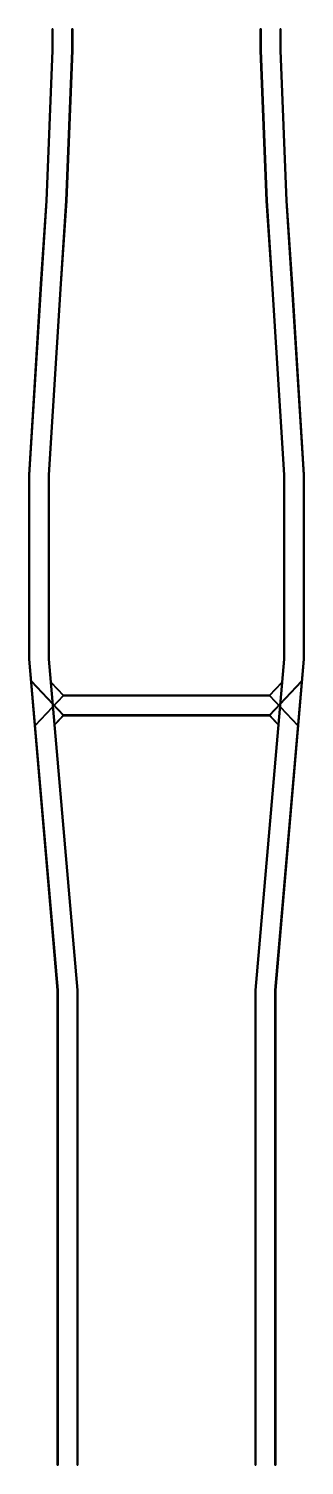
# Model space of a CAD drawing. Extents: x -3.5 to 3.5, y -8.8 to 27.5.
import ezdxf

# ---------------------------------------------------------------- set-up
doc = ezdxf.new("R2010")
doc.units = 0
doc.layers.add('RAILS', color=5, linetype='CONTINUOUS')

msp = doc.modelspace()

# ---------------------------------------------------------------- linework, layer by layer
at = {"layer": 'RAILS'}
for points in [[(-2.89, 27.46, 1.77), (-2.89, 27.46, 1.79), (-2.87, 27.46, 1.79), (-2.87, 27.46, 1.77)], [(-2.89, 27.46, 1.79), (-2.89, 26.91, 1.79), (-2.87, 26.91, 1.79), (-2.87, 27.46, 1.79)], [(-2.89, 26.91, 1.77), (-2.89, 26.91, 1.79), (-2.89, 27.46, 1.79), (-2.89, 27.46, 1.77)], [(-2.87, 27.46, 1.79), (-2.87, 26.91, 1.79), (-2.87, 26.91, 1.77), (-2.87, 27.46, 1.77)], [(-2.39, 27.46, 1.79), (-2.39, 26.91, 1.79), (-2.37, 26.91, 1.79), (-2.37, 27.46, 1.79)], [(-2.39, 27.46, 1.77), (-2.39, 27.46, 1.79), (-2.37, 27.46, 1.79), (-2.37, 27.46, 1.77)], [(-2.39, 26.91, 1.77), (-2.39, 26.91, 1.79), (-2.39, 27.46, 1.79), (-2.39, 27.46, 1.77)], [(-2.37, 27.46, 1.79), (-2.37, 26.91, 1.79), (-2.37, 26.91, 1.77), (-2.37, 27.46, 1.77)], [(2.37, 27.46, 1.79), (2.37, 26.91, 1.79), (2.39, 26.91, 1.79), (2.39, 27.46, 1.79)], [(2.37, 27.46, 1.77), (2.37, 26.91, 1.77), (2.37, 26.91, 1.79), (2.37, 27.46, 1.79)], [(2.39, 27.46, 1.79), (2.39, 27.46, 1.77), (2.37, 27.46, 1.77), (2.37, 27.46, 1.79)], [(2.39, 26.91, 1.79), (2.39, 26.91, 1.77), (2.39, 27.46, 1.77), (2.39, 27.46, 1.79)], [(2.87, 27.46, 1.77), (2.87, 26.91, 1.77), (2.87, 26.91, 1.79), (2.87, 27.46, 1.79)], [(2.89, 27.46, 1.79), (2.89, 27.46, 1.77), (2.87, 27.46, 1.77), (2.87, 27.46, 1.79)], [(2.87, 27.46, 1.79), (2.87, 26.91, 1.79), (2.89, 26.91, 1.79), (2.89, 27.46, 1.79)], [(2.89, 26.91, 1.79), (2.89, 26.91, 1.77), (2.89, 27.46, 1.77), (2.89, 27.46, 1.79)], [(-2.89, 26.91, 1.79), (-3.04, 23.11, 1.74), (-3.02, 23.11, 1.74), (-2.87, 26.91, 1.79)], [(-3.04, 23.11, 1.72), (-3.04, 23.11, 1.74), (-2.89, 26.91, 1.79), (-2.89, 26.91, 1.77)], [(-2.87, 26.91, 1.79), (-3.02, 23.11, 1.74), (-3.02, 23.11, 1.72), (-2.87, 26.91, 1.77)], [(-2.54, 23.11, 1.72), (-2.54, 23.11, 1.74), (-2.39, 26.91, 1.79), (-2.39, 26.91, 1.77)], [(-2.39, 26.91, 1.79), (-2.54, 23.11, 1.74), (-2.52, 23.11, 1.74), (-2.37, 26.91, 1.79)], [(-2.37, 26.91, 1.79), (-2.52, 23.11, 1.74), (-2.52, 23.11, 1.72), (-2.37, 26.91, 1.77)], [(2.37, 26.91, 1.79), (2.52, 23.11, 1.74), (2.54, 23.11, 1.74), (2.39, 26.91, 1.79)], [(2.37, 26.91, 1.77), (2.52, 23.11, 1.72), (2.52, 23.11, 1.74), (2.37, 26.91, 1.79)], [(2.54, 23.11, 1.74), (2.54, 23.11, 1.72), (2.39, 26.91, 1.77), (2.39, 26.91, 1.79)], [(2.87, 26.91, 1.79), (3.02, 23.11, 1.74), (3.04, 23.11, 1.74), (2.89, 26.91, 1.79)], [(2.87, 26.91, 1.77), (3.02, 23.11, 1.72), (3.02, 23.11, 1.74), (2.87, 26.91, 1.79)], [(3.04, 23.11, 1.74), (3.04, 23.11, 1.72), (2.89, 26.91, 1.77), (2.89, 26.91, 1.79)], [(-3.04, 23.11, 1.74), (-3.18, 21.02, 1.71), (-3.16, 21.02, 1.71), (-3.02, 23.11, 1.74)], [(-3.18, 21.02, 1.69), (-3.18, 21.02, 1.71), (-3.04, 23.11, 1.74), (-3.04, 23.11, 1.72)], [(-3.02, 23.11, 1.74), (-3.16, 21.02, 1.71), (-3.16, 21.02, 1.69), (-3.02, 23.11, 1.72)], [(-2.68, 21.02, 1.69), (-2.68, 21.02, 1.71), (-2.54, 23.11, 1.74), (-2.54, 23.11, 1.72)], [(-2.54, 23.11, 1.74), (-2.68, 21.02, 1.71), (-2.66, 21.02, 1.71), (-2.52, 23.11, 1.74)], [(-2.52, 23.11, 1.74), (-2.66, 21.02, 1.71), (-2.66, 21.02, 1.69), (-2.52, 23.11, 1.72)], [(2.52, 23.11, 1.74), (2.66, 21.02, 1.71), (2.68, 21.02, 1.71), (2.54, 23.11, 1.74)], [(2.52, 23.11, 1.72), (2.66, 21.02, 1.69), (2.66, 21.02, 1.71), (2.52, 23.11, 1.74)], [(2.68, 21.02, 1.71), (2.68, 21.02, 1.69), (2.54, 23.11, 1.72), (2.54, 23.11, 1.74)], [(3.02, 23.11, 1.72), (3.16, 21.02, 1.69), (3.16, 21.02, 1.71), (3.02, 23.11, 1.74)], [(3.02, 23.11, 1.74), (3.16, 21.02, 1.71), (3.18, 21.02, 1.71), (3.04, 23.11, 1.74)], [(3.18, 21.02, 1.71), (3.18, 21.02, 1.69), (3.04, 23.11, 1.72), (3.04, 23.11, 1.74)], [(-3.18, 21.02, 1.71), (-3.48, 16.19, 1.71), (-3.46, 16.19, 1.71), (-3.16, 21.02, 1.71)], [(-3.48, 16.19, 1.69), (-3.48, 16.19, 1.71), (-3.18, 21.02, 1.71), (-3.18, 21.02, 1.69)], [(-3.16, 21.02, 1.71), (-3.46, 16.19, 1.71), (-3.46, 16.19, 1.69), (-3.16, 21.02, 1.69)], [(-2.68, 21.02, 1.71), (-2.98, 16.19, 1.71), (-2.96, 16.19, 1.71), (-2.66, 21.02, 1.71)], [(-2.98, 16.19, 1.69), (-2.98, 16.19, 1.71), (-2.68, 21.02, 1.71), (-2.68, 21.02, 1.69)], [(-2.66, 21.02, 1.71), (-2.96, 16.19, 1.71), (-2.96, 16.19, 1.69), (-2.66, 21.02, 1.69)], [(2.66, 21.02, 1.71), (2.96, 16.19, 1.71), (2.98, 16.19, 1.71), (2.68, 21.02, 1.71)], [(2.66, 21.02, 1.69), (2.96, 16.19, 1.69), (2.96, 16.19, 1.71), (2.66, 21.02, 1.71)], [(2.98, 16.19, 1.71), (2.98, 16.19, 1.69), (2.68, 21.02, 1.69), (2.68, 21.02, 1.71)], [(3.16, 21.02, 1.71), (3.46, 16.19, 1.71), (3.48, 16.19, 1.71), (3.18, 21.02, 1.71)], [(3.16, 21.02, 1.69), (3.46, 16.19, 1.69), (3.46, 16.19, 1.71), (3.16, 21.02, 1.71)], [(3.48, 16.19, 1.71), (3.48, 16.19, 1.69), (3.18, 21.02, 1.69), (3.18, 21.02, 1.71)], [(-3.48, 16.19, 1.71), (-3.48, 11.54, 1.71), (-3.46, 11.54, 1.71), (-3.46, 16.19, 1.71)], [(-3.48, 11.54, 1.69), (-3.48, 11.54, 1.71), (-3.48, 16.19, 1.71), (-3.48, 16.19, 1.69)], [(-3.46, 16.19, 1.71), (-3.46, 11.54, 1.71), (-3.46, 11.54, 1.69), (-3.46, 16.19, 1.69)], [(-2.98, 16.19, 1.71), (-2.98, 11.54, 1.71), (-2.96, 11.54, 1.71), (-2.96, 16.19, 1.71)], [(-2.98, 11.54, 1.69), (-2.98, 11.54, 1.71), (-2.98, 16.19, 1.71), (-2.98, 16.19, 1.69)], [(-2.96, 16.19, 1.71), (-2.96, 11.54, 1.71), (-2.96, 11.54, 1.69), (-2.96, 16.19, 1.69)], [(2.96, 16.19, 1.71), (2.96, 11.54, 1.71), (2.98, 11.54, 1.71), (2.98, 16.19, 1.71)], [(2.96, 16.19, 1.69), (2.96, 11.54, 1.69), (2.96, 11.54, 1.71), (2.96, 16.19, 1.71)], [(2.98, 11.54, 1.71), (2.98, 11.54, 1.69), (2.98, 16.19, 1.69), (2.98, 16.19, 1.71)], [(3.46, 16.19, 1.71), (3.46, 11.54, 1.71), (3.48, 11.54, 1.71), (3.48, 16.19, 1.71)], [(3.46, 16.19, 1.69), (3.46, 11.54, 1.69), (3.46, 11.54, 1.71), (3.46, 16.19, 1.71)], [(3.48, 11.54, 1.71), (3.48, 11.54, 1.69), (3.48, 16.19, 1.69), (3.48, 16.19, 1.71)], [(-3.48, 11.54, 1.71), (-2.76, 3.18, 1.71), (-2.74, 3.18, 1.71), (-3.46, 11.54, 1.71)], [(-2.76, 3.18, 1.69), (-2.76, 3.18, 1.71), (-3.48, 11.54, 1.71), (-3.48, 11.54, 1.69)], [(-3.46, 11.54, 1.71), (-2.74, 3.18, 1.71), (-2.74, 3.18, 1.69), (-3.46, 11.54, 1.69)], [(-2.98, 11.54, 1.71), (-2.26, 3.18, 1.71), (-2.24, 3.18, 1.71), (-2.96, 11.54, 1.71)], [(-2.26, 3.18, 1.69), (-2.26, 3.18, 1.71), (-2.98, 11.54, 1.71), (-2.98, 11.54, 1.69)], [(-2.96, 11.54, 1.71), (-2.24, 3.18, 1.71), (-2.24, 3.18, 1.69), (-2.96, 11.54, 1.69)], [(2.96, 11.54, 1.71), (2.24, 3.18, 1.71), (2.26, 3.18, 1.71), (2.98, 11.54, 1.71)], [(2.96, 11.54, 1.69), (2.24, 3.18, 1.69), (2.24, 3.18, 1.71), (2.96, 11.54, 1.71)], [(2.26, 3.18, 1.71), (2.26, 3.18, 1.69), (2.98, 11.54, 1.69), (2.98, 11.54, 1.71)], [(3.46, 11.54, 1.69), (2.74, 3.18, 1.69), (2.74, 3.18, 1.71), (3.46, 11.54, 1.71)], [(3.46, 11.54, 1.71), (2.74, 3.18, 1.71), (2.76, 3.18, 1.71), (3.48, 11.54, 1.71)], [(2.76, 3.18, 1.71), (2.76, 3.18, 1.69), (3.48, 11.54, 1.69), (3.48, 11.54, 1.71)], [(-3.413, 10.99, 1.71), (-2.6, 10.13, 1.71), (-2.6, 10.13, 1.69), (-3.413, 10.99, 1.69)], [(-3.411, 10.967, 1.71), (-2.6, 10.11, 1.71), (-2.6, 10.13, 1.71), (-3.413, 10.99, 1.71)], [(-2.6, 10.11, 1.69), (-2.6, 10.11, 1.71), (-3.411, 10.967, 1.71), (-3.411, 10.967, 1.69)], [(-2.908, 10.935, 1.71), (-2.6, 10.61, 1.71), (-2.6, 10.63, 1.71), (-2.91, 10.958, 1.71)], [(-2.91, 10.958, 1.71), (-2.6, 10.63, 1.71), (-2.6, 10.63, 1.69), (-2.91, 10.958, 1.69)], [(-2.6, 10.61, 1.69), (-2.6, 10.61, 1.71), (-2.908, 10.935, 1.71), (-2.908, 10.935, 1.69)], [(3.413, 10.99, 1.69), (2.6, 10.13, 1.69), (2.6, 10.13, 1.71), (3.413, 10.99, 1.71)], [(3.413, 10.99, 1.71), (2.6, 10.13, 1.71), (2.6, 10.11, 1.71), (3.411, 10.967, 1.71)], [(2.6, 10.11, 1.71), (2.6, 10.11, 1.69), (3.411, 10.967, 1.69), (3.411, 10.967, 1.71)], [(2.91, 10.958, 1.69), (2.6, 10.63, 1.69), (2.6, 10.63, 1.71), (2.91, 10.958, 1.71)], [(2.91, 10.958, 1.71), (2.6, 10.63, 1.71), (2.6, 10.61, 1.71), (2.908, 10.935, 1.71)], [(2.6, 10.61, 1.71), (2.6, 10.61, 1.69), (2.908, 10.935, 1.69), (2.908, 10.935, 1.71)], [(-2.6, 10.63, 1.71), (-2.6, 10.63, 1.69), (-3.316, 9.873, 1.69), (-3.316, 9.873, 1.71)], [(-3.315, 9.854, 1.71), (-2.6, 10.61, 1.71), (-2.6, 10.63, 1.71), (-3.316, 9.873, 1.71)], [(-3.315, 9.854, 1.69), (-2.6, 10.61, 1.69), (-2.6, 10.61, 1.71), (-3.315, 9.854, 1.71)], [(-2.6, 10.61, 1.71), (2.6, 10.61, 1.71), (2.6, 10.63, 1.71), (-2.6, 10.63, 1.71)], [(-2.6, 10.63, 1.71), (2.6, 10.63, 1.71), (2.6, 10.63, 1.69), (-2.6, 10.63, 1.69)], [(2.6, 10.61, 1.69), (2.6, 10.61, 1.71), (-2.6, 10.61, 1.71), (-2.6, 10.61, 1.69)], [(3.316, 9.873, 1.71), (2.6, 10.63, 1.71), (2.6, 10.61, 1.71), (3.315, 9.854, 1.71)], [(2.6, 10.63, 1.69), (2.6, 10.63, 1.71), (3.316, 9.873, 1.71), (3.316, 9.873, 1.69)], [(3.315, 9.854, 1.71), (2.6, 10.61, 1.71), (2.6, 10.61, 1.69), (3.315, 9.854, 1.69)], [(-2.6, 10.13, 1.71), (-2.6, 10.13, 1.69), (-2.819, 9.899, 1.69), (-2.819, 9.899, 1.71)], [(-2.817, 9.88, 1.71), (-2.6, 10.11, 1.71), (-2.6, 10.13, 1.71), (-2.819, 9.899, 1.71)], [(-2.817, 9.88, 1.69), (-2.6, 10.11, 1.69), (-2.6, 10.11, 1.71), (-2.817, 9.88, 1.71)], [(-2.6, 10.13, 1.71), (2.6, 10.13, 1.71), (2.6, 10.13, 1.69), (-2.6, 10.13, 1.69)], [(-2.6, 10.11, 1.71), (2.6, 10.11, 1.71), (2.6, 10.13, 1.71), (-2.6, 10.13, 1.71)], [(2.6, 10.11, 1.69), (2.6, 10.11, 1.71), (-2.6, 10.11, 1.71), (-2.6, 10.11, 1.69)], [(2.819, 9.899, 1.71), (2.6, 10.13, 1.71), (2.6, 10.11, 1.71), (2.817, 9.88, 1.71)], [(2.6, 10.13, 1.69), (2.6, 10.13, 1.71), (2.819, 9.899, 1.71), (2.819, 9.899, 1.69)], [(2.817, 9.88, 1.71), (2.6, 10.11, 1.71), (2.6, 10.11, 1.69), (2.817, 9.88, 1.69)], [(-2.76, 3.18, 1.71), (-2.76, -4.21, 1.71), (-2.74, -4.21, 1.71), (-2.74, 3.18, 1.71)], [(-2.76, -4.21, 1.69), (-2.76, -4.21, 1.71), (-2.76, 3.18, 1.71), (-2.76, 3.18, 1.69)], [(-2.74, 3.18, 1.71), (-2.74, -4.21, 1.71), (-2.74, -4.21, 1.69), (-2.74, 3.18, 1.69)], [(-2.26, 3.18, 1.71), (-2.26, -4.21, 1.71), (-2.24, -4.21, 1.71), (-2.24, 3.18, 1.71)], [(-2.26, -4.21, 1.69), (-2.26, -4.21, 1.71), (-2.26, 3.18, 1.71), (-2.26, 3.18, 1.69)], [(-2.24, 3.18, 1.71), (-2.24, -4.21, 1.71), (-2.24, -4.21, 1.69), (-2.24, 3.18, 1.69)], [(2.24, 3.18, 1.69), (2.24, -4.21, 1.69), (2.24, -4.21, 1.71), (2.24, 3.18, 1.71)], [(2.24, 3.18, 1.71), (2.24, -4.21, 1.71), (2.26, -4.21, 1.71), (2.26, 3.18, 1.71)], [(2.26, -4.21, 1.71), (2.26, -4.21, 1.69), (2.26, 3.18, 1.69), (2.26, 3.18, 1.71)], [(2.74, 3.18, 1.71), (2.74, -4.21, 1.71), (2.76, -4.21, 1.71), (2.76, 3.18, 1.71)], [(2.74, 3.18, 1.69), (2.74, -4.21, 1.69), (2.74, -4.21, 1.71), (2.74, 3.18, 1.71)], [(2.76, -4.21, 1.71), (2.76, -4.21, 1.69), (2.76, 3.18, 1.69), (2.76, 3.18, 1.71)], [(-2.76, -8.82, 1.69), (-2.76, -8.82, 1.71), (-2.76, -4.21, 1.71), (-2.76, -4.21, 1.69)], [(-2.76, -4.21, 1.71), (-2.76, -8.82, 1.71), (-2.74, -8.82, 1.71), (-2.74, -4.21, 1.71)], [(-2.74, -4.21, 1.71), (-2.74, -8.82, 1.71), (-2.74, -8.82, 1.69), (-2.74, -4.21, 1.69)], [(-2.26, -4.21, 1.71), (-2.26, -8.82, 1.71), (-2.24, -8.82, 1.71), (-2.24, -4.21, 1.71)], [(-2.26, -8.82, 1.69), (-2.26, -8.82, 1.71), (-2.26, -4.21, 1.71), (-2.26, -4.21, 1.69)], [(-2.24, -4.21, 1.71), (-2.24, -8.82, 1.71), (-2.24, -8.82, 1.69), (-2.24, -4.21, 1.69)], [(2.24, -4.21, 1.71), (2.24, -8.82, 1.71), (2.26, -8.82, 1.71), (2.26, -4.21, 1.71)], [(2.24, -4.21, 1.69), (2.24, -8.82, 1.69), (2.24, -8.82, 1.71), (2.24, -4.21, 1.71)], [(2.26, -8.82, 1.71), (2.26, -8.82, 1.69), (2.26, -4.21, 1.69), (2.26, -4.21, 1.71)], [(2.74, -4.21, 1.69), (2.74, -8.82, 1.69), (2.74, -8.82, 1.71), (2.74, -4.21, 1.71)], [(2.74, -4.21, 1.71), (2.74, -8.82, 1.71), (2.76, -8.82, 1.71), (2.76, -4.21, 1.71)], [(2.76, -8.82, 1.71), (2.76, -8.82, 1.69), (2.76, -4.21, 1.69), (2.76, -4.21, 1.71)]]:
    msp.add_3dface(points, dxfattribs=at)

doc.saveas('drawing.dxf')
